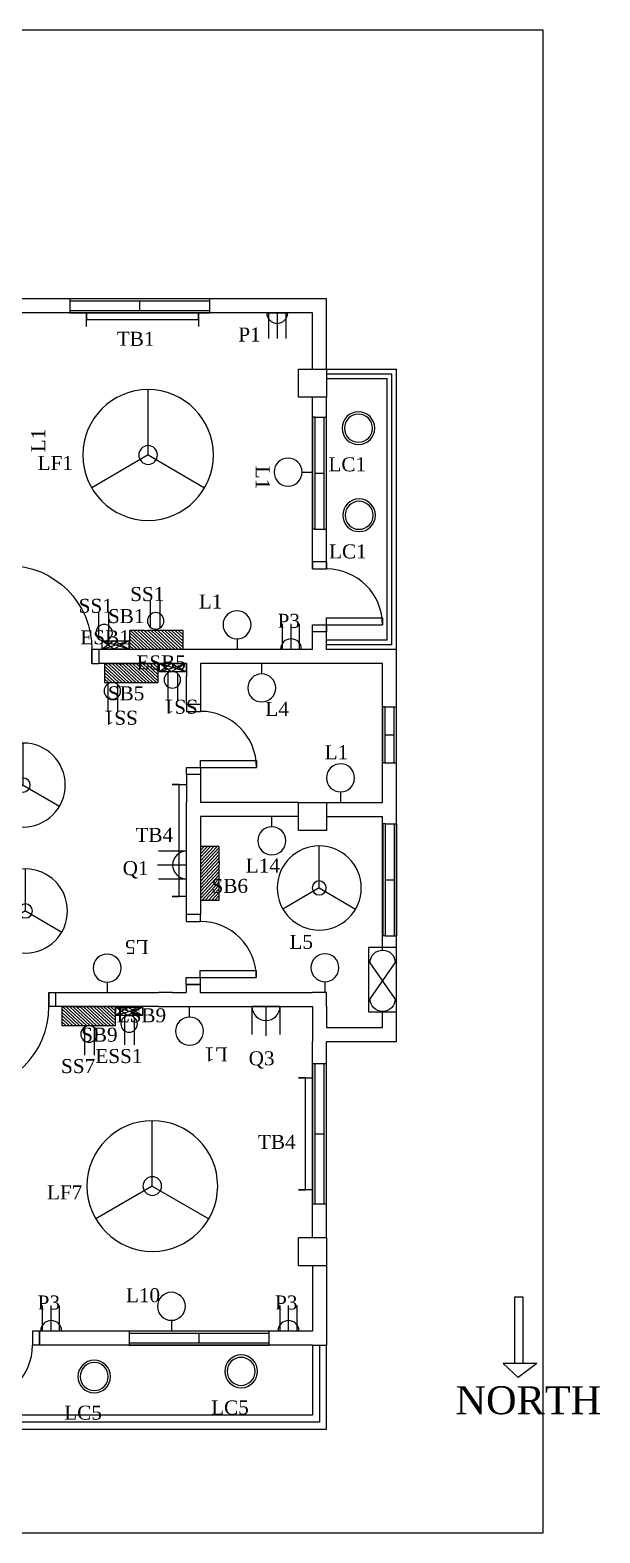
# Model space of a CAD drawing. Header units: inches. Extents: x -6149 to 7056, y -3395 to 4642.
# Drawn here: x 706 to 950, y 3259 to 3903 of the extents above; entities that cross this region are included whole.
import ezdxf

# ---------------------------------------------------------------- set-up
doc = ezdxf.new("R2010")
doc.units = ezdxf.units.IN
doc.header["$MEASUREMENT"] = 0
doc.linetypes.add('ACAD_ISO02W100', pattern=[15, 12, -3])
for name, color, linetype in [('Bell', 202, 'Continuous'), ('Boundary', 18, 'Continuous'), ('ESB', 25, 'Continuous'), ('Exhaust Fan and Socket', 212, 'Continuous'), ('Fans', 202, 'Continuous'), ('GF_DOOR', 20, 'Continuous'), ('GF_Text', 253, 'Continuous'), ('GF_WIND', 20, 'Continuous'), ('Lights', 212, 'Continuous'), ('PILLAR', 152, 'Continuous'), ('PS(15A)', 13, 'Continuous'), ('PS(20A)', 25, 'Continuous'), ('SB', 15, 'Continuous'), ('text', 250, 'ACAD_ISO02W100'), ('Veranda', 140, 'Continuous')]:
    doc.layers.add(name, color=color, linetype=linetype)
doc.styles.get("Standard").update_dxf_attribs({"font": 'times.ttf', "height": 6})

# ---------------------------------------------------------------- blocks, each defined once
blk = doc.blocks.new('GF_DOOR6')
at = {"layer": 'GF_WIND'}
for p, q in [((-2086.3, 2670.47), (-2026.3, 2670.47)), ((-2086.3, 2664.47), (-2086.3, 2670.47)), ((-2086.3, 2669.47), (-2026.3, 2669.47)), ((-2026.3, 2665.47), (-2086.3, 2665.47)), ((-2056.3, 2669.47), (-2056.3, 2665.47)), ((-2026.3, 2670.47), (-2026.3, 2664.47)), ((-2026.3, 2664.47), (-2086.3, 2664.47))]:
    blk.add_line(p, q, dxfattribs=at)
blk = doc.blocks.new('Toilet_window')
at = {"layer": 'GF_WIND'}
for p, q in [((-2114.5, 2652), (-2114.5, 2676)), ((-2113.5, 2676), (-2114.5, 2676)), ((-2113.5, 2652), (-2113.5, 2676)), ((-2109.5, 2676), (-2113.5, 2676)), ((-2109.5, 2676), (-2109.5, 2652)), ((-2109.5, 2676), (-2108.5, 2676)), ((-2108.5, 2676), (-2108.5, 2652)), ((-2109.5, 2664), (-2113.5, 2664)), ((-2113.5, 2652), (-2114.5, 2652)), ((-2109.5, 2652), (-2113.5, 2652)), ((-2109.5, 2652), (-2108.5, 2652))]:
    blk.add_line(p, q, dxfattribs=at)
blk = doc.blocks.new('kitchen_window')
at = {"layer": 'GF_WIND'}
for p, q in [((-2091, 2588), (-2091, 2636)), ((-2090, 2636), (-2091, 2636)), ((-2090, 2588), (-2090, 2636)), ((-2086, 2636), (-2090, 2636)), ((-2086, 2636), (-2086, 2588)), ((-2086, 2636), (-2085, 2636)), ((-2085, 2636), (-2085, 2588)), ((-2086, 2612), (-2090, 2612)), ((-2090, 2588), (-2091, 2588)), ((-2086, 2588), (-2090, 2588)), ((-2086, 2588), (-2085, 2588))]:
    blk.add_line(p, q, dxfattribs=at)
blk = doc.blocks.new('door_kit_toi')
at = {"layer": 'GF_DOOR'}
for p, q in [((-1236, 2648.5), (-1236, 2672.5)), ((-1236, 2672.5), (-1233, 2672.5)), ((-1233, 2648.5), (-1233, 2672.5)), ((-1260, 2648.5), (-1260, 2642.5)), ((-1260, 2648.5), (-1257, 2648.5)), ((-1257, 2642.5), (-1257, 2648.5)), ((-1233, 2648.5), (-1236, 2648.5)), ((-1233, 2642.5), (-1233, 2648.5)), ((-1233, 2648.5), (-1230, 2648.5)), ((-1230, 2648.5), (-1230, 2642.5)), ((-1260, 2642.5), (-1257, 2642.5)), ((-1230, 2642.5), (-1233, 2642.5))]:
    blk.add_line(p, q, dxfattribs=at)
blk.add_arc((-1233, 2648.5), 24, 90, 180, dxfattribs=at)
blk = doc.blocks.new('GF_DOOR_6')
at = {"layer": 'GF_DOOR'}
for p, q in [((-1358.5, 2842.5), (-1358.5, 2848.5)), ((-1358.5, 2848.5), (-1355.5, 2848.5)), ((-1355.5, 2848.5), (-1355.5, 2842.5)), ((-1319.5, 2848.5), (-1319.5, 2842.5)), ((-1319.5, 2842.5), (-1319.5, 2848.5)), ((-1319.5, 2848.5), (-1316.5, 2848.5)), ((-1316.5, 2842.5), (-1316.5, 2848.5)), ((-1355.5, 2842.5), (-1358.5, 2842.5)), ((-1355.5, 2842.5), (-1355.5, 2806.5)), ((-1355.5, 2842.5), (-1352.5, 2842.5)), ((-1352.5, 2842.5), (-1352.5, 2806.5)), ((-1316.5, 2842.5), (-1319.5, 2842.5)), ((-1352.5, 2806.5), (-1355.5, 2806.5))]:
    blk.add_line(p, q, dxfattribs=at)
blk.add_arc((-1355.5, 2842.5), 36, 270, 0, dxfattribs=at)
blk = doc.blocks.new('ceil light')
at = {"layer": 'Lights'}
for radius in [7, 6]:
    blk.add_circle((-1931, 2584), radius, dxfattribs=at)
blk = doc.blocks.new('SB')
at = {"layer": 'SB'}
for p, q in [((-1913.01, 2670), (-1915, 2668.15)), ((-1911.55, 2670), (-1915, 2666.78)), ((-1910.08, 2670), (-1915, 2665.41)), ((-1908.61, 2670), (-1915, 2664.05)), ((-1907.14, 2670), (-1915, 2662.68)), ((-1905.68, 2670), (-1914.26, 2662)), ((-1904.21, 2670), (-1912.8, 2662)), ((-1902.74, 2670), (-1911.33, 2662)), ((-1901.28, 2670), (-1909.86, 2662)), ((-1899.81, 2670), (-1908.4, 2662)), ((-1898.3, 2670), (-1906.89, 2662)), ((-1896.91, 2670), (-1905.5, 2662)), ((-1895.4, 2670), (-1903.99, 2662)), ((-1893.93, 2670), (-1902.52, 2662)), ((-1892.47, 2670), (-1901.05, 2662)), ((-1898.3, 2670), (-1899.81, 2670)), ((-1892, 2669.07), (-1899.59, 2662)), ((-1892, 2667.7), (-1898.12, 2662)), ((-1892, 2666.34), (-1896.65, 2662)), ((-1892, 2664.97), (-1895.19, 2662)), ((-1892, 2663.6), (-1893.72, 2662))]:
    blk.add_line(p, q, dxfattribs=at)
blk.add_lwpolyline([(-1898.3, 2670), (-1892, 2670), (-1892, 2662), (-1915, 2662), (-1915, 2670), (-1899.81, 2670)], dxfattribs=at)
blk = doc.blocks.new('20A_PS')
at = {"layer": 'PS(20A)'}
for p, q in [((-2032, 2536.5), (-2032, 2548.5)), ((-2026, 2536.5), (-2026, 2549)), ((-2020, 2536.5), (-2020, 2548.5)), ((-2032, 2536.5), (-2020, 2536.5))]:
    blk.add_line(p, q, dxfattribs=at)
blk.add_arc((-2026, 2536.5), 6, 0, 180, dxfattribs=at)
blk = doc.blocks.new('tubelight')
at = {"layer": 'Lights'}
for p, q in [((-1976, 2566), (-1976, 2560)), ((-1976, 2560), (-1976, 2563)), ((-1976, 2563), (-1928, 2563)), ((-1928, 2560), (-1928, 2566)), ((-1928, 2563), (-1928, 2560))]:
    blk.add_line(p, q, dxfattribs=at)
blk = doc.blocks.new('5A Socket')
at = {"layer": 'Exhaust Fan and Socket'}
for p, q in [((-1808.74, 2687.21), (-1820.5, 2687.21)), ((-1808.56, 2683.04), (-1820.5, 2683.04))]:
    blk.add_line(p, q, dxfattribs=at)
blk.add_circle((-1811.5, 2685), 3.54, dxfattribs=at)
blk = doc.blocks.new('light')
at = {"layer": 'Lights'}
blk.add_line((-1959.5, 2586.5), (-1959.5, 2582), dxfattribs=at)
blk.add_circle((-1959.5, 2592.5), 6, dxfattribs=at)
blk = doc.blocks.new('56fan')
at = {"layer": 'Fans'}
for q in [(-2242.5, 2694), (-2266.69, 2651.89), (-2218.31, 2651.89)]:
    blk.add_line((-2242.5, 2666), q, dxfattribs=at)
for radius in [28, 4]:
    blk.add_circle((-2242.5, 2666), radius, dxfattribs=at)
blk = doc.blocks.new('ESB')
at = {"layer": 'ESB'}
for p, q in [((-1915.5, 2667.5), (-1927, 2667.5)), ((-1927, 2667.5), (-1927, 2664)), ((-1927, 2664), (-1920.5, 2667.5)), ((-1927, 2667.5), (-1920.5, 2664)), ((-1927, 2664), (-1915.5, 2667.5)), ((-1915.5, 2664), (-1927, 2667.5)), ((-1920.5, 2667.5), (-1915.5, 2664)), ((-1920.5, 2664), (-1915.5, 2667.5)), ((-1915.5, 2664.5), (-1915.5, 2667.5)), ((-1927, 2664), (-1915.5, 2664)), ((-1915.5, 2664), (-1915.5, 2664.5))]:
    blk.add_line(p, q, dxfattribs=at)
blk = doc.blocks.new('15A_PS')
at = {"layer": 'PS(15A)'}
for p, q in [((-1892, 2485), (-1883, 2485)), ((-1891.16, 2485), (-1891.16, 2474)), ((-1887.5, 2485), (-1887.5, 2474)), ((-1883.84, 2485), (-1883.84, 2474))]:
    blk.add_line(p, q, dxfattribs=at)
blk.add_arc((-1887.5, 2485), 4.5, 180, 0, dxfattribs=at)
blk = doc.blocks.new('36fan')
at = {"layer": 'Fans'}
for q in [(-2109, 2690), (-2124.57, 2662.96), (-2093.43, 2662.96)]:
    blk.add_line((-2109, 2672), q, dxfattribs=at)
for radius in [18, 3]:
    blk.add_circle((-2109, 2672), radius, dxfattribs=at)
blk = doc.blocks.new('Exhaust fan')
at = {"layer": 'Exhaust Fan and Socket'}
for p, q in [((-2052.89, 2734.5), (-2042.11, 2750)), ((-2042.11, 2734.5), (-2052.89, 2750))]:
    blk.add_line(p, q, dxfattribs=at)
blk.add_lwpolyline([(-2053.5, 2756.5), (-2041.5, 2756.5), (-2041.5, 2729), (-2053.5, 2729)], close=True, dxfattribs=at)
for centre, start, end in [((-2047.5, 2750), 360, 180), ((-2047.5, 2734.5), 180, 0)]:
    blk.add_arc(centre, 5.39, start, end, dxfattribs=at)

msp = doc.modelspace()

# ---------------------------------------------------------------- linework, layer by layer
for p, q in [((832.93825, 3787.3025), (568.89417, 3787.3025)), ((832.93825, 3757.3025), (832.93825, 3787.3025)), ((826.93825, 3781.3025), (688.89417, 3781.3025)), ((826.93825, 3780.66486), (826.93825, 3781.3025)), ((826.93825, 3757.3025), (826.93825, 3780.66486)), ((832.93825, 3757.3025), (862.95617, 3757.3025)), ((862.95617, 3637.27543), (862.95617, 3757.3025)), ((826.92514, 3720.14282), (826.93825, 3745.3025)), ((832.89417, 3671.66486), (832.89417, 3745.3025)), ((826.92514, 3713.14527), (826.92514, 3720.14282)), ((826.90822, 3671.66486), (826.92514, 3713.14527)), ((832.89417, 3637.21349), (832.89417, 3650.66486)), ((826.89417, 3637.21593), (826.89843, 3647.66486)), ((862.95895, 3641.21349), (862.95617, 3641.21349)), ((862.95895, 3639.21349), (862.95617, 3639.21349)), ((862.95895, 3637.21349), (862.95617, 3637.66486)), ((736.89417, 3637.21593), (735.39417, 3637.21593)), ((735.39417, 3637.21593), (735.39417, 3631.21593)), ((736.89417, 3631.21593), (735.39417, 3631.21593)), ((746.89417, 3637.21593), (736.89417, 3637.21593)), ((746.89417, 3631.21593), (736.89417, 3631.21593)), ((772.89417, 3637.21593), (746.89417, 3637.21593)), ((772.89417, 3631.21593), (746.89417, 3631.21593)), ((778.89417, 3637.21593), (772.89417, 3637.21593)), ((772.89417, 3631.21349), (772.89417, 3625.66486)), ((826.89417, 3637.21593), (778.89417, 3637.21593)), ((826.89417, 3631.21349), (778.89417, 3631.21349)), ((778.89417, 3631.21349), (778.89417, 3625.66486)), ((832.89417, 3631.21349), (826.89417, 3631.21349)), ((862.95895, 3637.21349), (832.89417, 3637.21349)), ((862.95895, 3637.21349), (832.89417, 3637.21349)), ((862.95895, 3637.21349), (832.89417, 3637.21349)), ((856.95895, 3631.21349), (832.89417, 3631.21349)), ((856.95895, 3571.66486), (856.95895, 3631.21349)), ((862.95895, 3469.21349), (862.95895, 3637.21349)), ((772.89417, 3613.66486), (772.89417, 3625.66486)), ((778.89417, 3625.66486), (778.89417, 3613.66486)), ((778.89417, 3613.66486), (772.89417, 3613.66486)), ((772.89417, 3583.66486), (772.89417, 3571.66486)), ((778.89417, 3583.66486), (772.89417, 3583.66486)), ((778.89417, 3583.66486), (778.89417, 3571.66486)), ((772.89417, 3523.64787), (772.89417, 3571.66486)), ((820.89417, 3571.66486), (778.89417, 3571.66486)), ((832.89417, 3571.66486), (856.95895, 3571.66486)), ((820.89417, 3565.66486), (778.89417, 3565.66486)), ((778.89417, 3565.66486), (778.89417, 3523.64787)), ((832.89417, 3565.66486), (856.95895, 3565.66486)), ((856.95895, 3508.38516), (856.95895, 3565.66486)), ((778.89417, 3523.64787), (772.89417, 3523.64787)), ((716.89417, 3484.16486), (716.89417, 3490.16486)), ((716.89417, 3490.16486), (760.89417, 3490.16486)), ((766.89417, 3490.16486), (760.89417, 3490.16486)), ((766.89417, 3490.16486), (772.81512, 3490.16486)), ((772.81512, 3493.67304), (778.81512, 3493.67304)), ((772.81512, 3493.67304), (772.81512, 3490.16486)), ((778.81512, 3493.67304), (778.81512, 3490.16486)), ((778.81512, 3490.16486), (826.95895, 3490.16486)), ((832.95895, 3490.16486), (826.95895, 3490.16486)), ((832.95895, 3484.16486), (832.95895, 3490.16486)), ((760.89417, 3484.16486), (716.89417, 3484.16486)), ((760.89417, 3484.16486), (826.95895, 3484.16486)), ((826.95895, 3484.16486), (826.95895, 3475.21349)), ((832.95895, 3484.16486), (832.95895, 3475.21349)), ((856.95895, 3475.21349), (856.95895, 3482.11483)), ((826.95895, 3475.21349), (826.95895, 3469.21349)), ((832.95895, 3475.21349), (856.95895, 3475.21349)), ((826.95895, 3385.21349), (826.95895, 3469.21349)), ((832.95895, 3385.21349), (832.95895, 3469.21349)), ((832.95895, 3469.21349), (862.95895, 3469.21349)), ((826.95895, 3373.21349), (826.95895, 3345.21349)), ((832.95895, 3373.21349), (832.95895, 3339.21349)), ((826.95895, 3345.21349), (709.89417, 3345.21349)), ((709.89417, 3345.21349), (709.89417, 3339.21349)), ((826.95895, 3339.21349), (709.89417, 3339.21349)), ((826.95895, 3339.21349), (832.95895, 3339.21349)), ((832.95895, 3303.21349), (832.95895, 3339.21349)), ((668.89417, 3303.21349), (832.95895, 3303.21349))]:
    msp.add_line(p, q)
at = {"layer": 'Boundary'}
for p, q in [((925.69122, 3902.5), (232.15078, 3902.5)), ((925.69122, 3307.60561), (925.69122, 3902.5)), ((925.69122, 3258.72432), (925.69122, 3307.60561)), ((232.15078, 3258.72432), (925.69122, 3258.72432))]:
    msp.add_line(p, q, dxfattribs=at)
at = {"layer": 'GF_Text'}
for p, q in [((923.07614, 3331.37004), (908.57614, 3331.37004)), ((915.07614, 3325.37004), (908.57614, 3331.37004)), ((923.07614, 3331.37004), (915.07614, 3325.37004))]:
    msp.add_line(p, q, dxfattribs=at)
msp.add_lwpolyline([(917.07614, 3331.37004), (913.57614, 3331.37004), (913.57614, 3359.87004), (917.07614, 3359.87004)], close=True, dxfattribs=at)
at = {"layer": 'PILLAR'}
for points in [[(832.93825, 3745.3025), (820.93825, 3745.3025), (820.93825, 3757.3025), (832.93825, 3757.3025)], [(832.93825, 3745.3025), (820.93825, 3745.3025), (820.93825, 3757.3025), (832.93825, 3757.3025)], [(832.89417, 3559.66486), (820.89417, 3559.66486), (820.89417, 3571.66486), (832.89417, 3571.66486)], [(832.89417, 3559.66486), (820.89417, 3559.66486), (820.89417, 3571.66486), (832.89417, 3571.66486)], [(832.95895, 3373.21349), (820.95895, 3373.21349), (820.95895, 3385.21349), (832.95895, 3385.21349)], [(832.95895, 3373.21349), (820.95895, 3373.21349), (820.95895, 3385.21349), (832.95895, 3385.21349)]]:
    msp.add_lwpolyline(points, close=True, dxfattribs=at)
at = {"layer": 'Veranda'}
for p, q in [((832.93825, 3755.3025), (860.95617, 3755.3025)), ((832.93825, 3753.3025), (858.95617, 3753.3025)), ((858.95617, 3745.36445), (858.95617, 3753.3025)), ((860.95617, 3745.36445), (860.95617, 3755.3025)), ((858.95617, 3641.21349), (858.95617, 3745.36445)), ((860.95617, 3639.21349), (860.95617, 3745.36445)), ((858.95617, 3641.21349), (832.89417, 3641.21349)), ((860.95617, 3639.21349), (832.89417, 3639.21349)), ((826.95895, 3339.21349), (826.95895, 3309.21349)), ((829.95895, 3339.21349), (829.95895, 3309.21349)), ((826.95895, 3309.21349), (674.89417, 3309.21349)), ((829.95895, 3309.21349), (829.95895, 3306.21349)), ((826.95895, 3306.21349), (674.89417, 3306.21349)), ((829.95895, 3306.21349), (826.95895, 3306.21349))]:
    msp.add_line(p, q, dxfattribs=at)

# ---------------------------------------------------------------- block references
at = {"xscale": -1}
for p in [(-1406.05704, 907.10246), (-1279.2067, 863), (-1405.12597, 853.14211)]:
    msp.add_blockref('36fan', p, dxfattribs=at)
at = {"layer": 'Bell', "xscale": -1}
msp.add_blockref('Exhaust fan', (-1190.54105, 753), dxfattribs=at)
at = {"layer": 'ESB', "xscale": -1}
for p in [(-1178.76873, 973.32204), (-1154.23362, 963.60368), (-1172.90135, 816.44615)]:
    msp.add_blockref('ESB', p, dxfattribs=at)
at = {"layer": 'Exhaust Fan and Socket', "xscale": -1}
for p, rotation in [((3444.69649, 1837.90996), 90), ((3422.61063, 1832.85757), 90), ((-1918.16151, 5435.65397), 270), ((-1943.85507, 5430.92855), 270), ((-1936.67942, 5288.2618), 270), ((-1953.87664, 5283.93423), 270)]:
    msp.add_blockref('5A Socket', p, dxfattribs=dict(at, rotation=rotation))
at = {"layer": 'Fans', "xscale": -1}
for p in [(-1486.04106, 1054.47196), (-1484.24054, 741.32206)]:
    msp.add_blockref('56fan', p, dxfattribs=at)
at = {"layer": 'GF_DOOR', "xscale": -1, "rotation": 180}
msp.add_blockref('GF_DOOR_6', (2051.89416, 6479.71593), dxfattribs=at)
at = {"layer": 'GF_DOOR'}
for p, rotation in [((-1815.60583, 2414.66486), 270), ((-1869.60576, 2353.6647), 270.0000033380496), ((-1869.68488, 2263.67304), 270), ((-550.10583, 5987.66486), 180)]:
    msp.add_blockref('door_kit_toi', p, dxfattribs=dict(at, rotation=rotation))
msp.add_blockref('GF_DOOR_6', (2033.39416, 641.66486), dxfattribs=at)
at = {"layer": 'GF_WIND', "xscale": -1}
for p, rotation in [((2809.19656, 6451.76984), 180), ((3497.42629, 1373.36247), 90), ((2834.57838, 6009.68083), 180)]:
    msp.add_blockref('GF_DOOR6', p, dxfattribs=dict(at, rotation=rotation))
for name, p in [('kitchen_window', (-1258.10583, 1100.66486)), ('Toilet_window', (-1251.54104, 936.66486)), ('kitchen_window', (-1227.90411, 926.43381))]:
    msp.add_blockref(name, p, dxfattribs=at)
at = {"layer": 'Lights', "xscale": -1}
for name, p, rotation in [('tubelight', (2706.04538, 6341.44922), 180), ('light', (3408.92514, 1753.64527), 90), ('light', (2764.64829, 6213.19516), 180), ('tubelight', (-1793.29287, 5507.32329), 270), ('light', (2768.95894, 6147.71349), 180), ('light', (2733.71263, 6066.16486), 180), ('tubelight', (-1739.04105, 5381.71349), 270)]:
    msp.add_blockref(name, p, dxfattribs=dict(at, rotation=rotation))
for name, p in [('ceil light', (-1084.40741, 1147.94583)), ('ceil light', (-1084.126, 1110.64084)), ('light', (-1164.9363, 1055.24461)), ('light', (-1120.57343, 989.66486)), ('light', (-1220.60583, 908.16486)), ('light', (-1127.26881, 908.33668)), ('light', (-1193.07184, 763.30852)), ('ceil light', (-1134.67411, 743.94792)), ('ceil light', (-1197.62598, 741.71222))]:
    msp.add_blockref(name, p, dxfattribs=at)
at = {"layer": 'PS(15A)'}
msp.add_blockref('15A_PS', (2699.25752, 1296.3414), dxfattribs=at)
at = {"layer": 'PS(15A)', "rotation": 180}
for p in [(-1069.79713, 6122.21593), (-1172.62598, 5830.21349), (-1070.86698, 5830.21349)]:
    msp.add_blockref('15A_PS', p, dxfattribs=at)
at = {"layer": 'PS(20A)'}
for p, rotation in [((3309.45142, 5570.80417), 90), ((-1219.04106, 6020.71349), 180)]:
    msp.add_blockref('20A_PS', p, dxfattribs=dict(at, rotation=rotation))
at = {"layer": 'SB', "xscale": -1}
for p in [(-1143.54042, 975.31636), (-1154.26746, 960.96409), (-1172.53592, 814.13359)]:
    msp.add_blockref('SB', p, dxfattribs=at)
at = {"layer": 'SB', "xscale": -1, "rotation": 270}
msp.add_blockref('SB', (-1883.08404, 5444.78436), dxfattribs=at)

# ---------------------------------------------------------------- texts
at = {"layer": 'GF_Text', "insert": (888.18919, 3321.57816), "char_height": 12, "width": 97, "attachment_point": 1}
msp.add_mtext('NORTH', dxfattribs=at)
at = {"layer": 'text', "char_height": 6}
for s, insert, width, attachment_point in [('TB1', (759.16733, 3773.23888), 20.5, 3), ('P1', (799.91558, 3775.08366), 13.5, 2), ('LF1', (724.21833, 3720.0547), 20.5, 3), ('LC1', (849.84641, 3719.47122), 20.5, 3), ('LC1', (850.12783, 3682.16623), 20.5, 3), ('SS1', (763.39743, 3663.91466), 19.6731, 3), ('SS1', (741.31157, 3658.86227), 19.6731, 3), ('L1', (788.27185, 3660.71367), 20.5, 3), ('SB1', (754.88442, 3654.4614), 20.5, 3), ('P3', (816.73221, 3652.44093), 13.5, 2), ('ESB1', (748.58353, 3645.38941), 20.5, 3), ('ESB5', (772.61339, 3634.62789), 20.5, 3), ('SB5', (754.83528, 3621.39737), 20.5, 3), ('L4', (816.77185, 3614.71367), 20.5, 3), ('L1', (842.18694, 3596.14149), 20.5, 3), ('TB4', (767.16733, 3560.74005), 20.5, 3), ('L14', (812.90322, 3547.61107), 20.5, 3), ('Q1', (756.62206, 3546.51749), 14, 3), ('SB6', (799.26846, 3538.90134), 20.5, 3), ('L5', (827.10757, 3514.91321), 20.5, 3), ('ESB9', (764.16697, 3483.4604), 20.5, 3), ('SB9', (743.3663, 3475.15494), 20.5, 3), ('ESS1', (754.00675, 3466.01568), 19.6731, 3), ('Q3', (810.60693, 3465.05267), 14, 3), ('SS7', (733.74924, 3461.708), 19.6731, 3), ('TB4', (819.66733, 3429.23888), 20.5, 3), ('LF7', (728.22793, 3407.59361), 20.5, 3), ('L10', (761.56434, 3363.56745), 20.5, 3), ('P3', (713.90337, 3360.43848), 13.5, 2), ('P3', (815.66237, 3360.43848), 13.5, 2), ('LC5', (799.57972, 3315.4733), 20.5, 3), ('LC5', (736.62785, 3313.2376), 20.5, 3)]:
    msp.add_mtext(s, dxfattribs=dict(at, insert=insert, width=width, attachment_point=attachment_point))
for s, insert, width, attachment_point, rotation in [('L1', (712.36323, 3721.67156), 20.5, 7, 90), ('L1', (802.57027, 3715.8228), 20.5, 7, 270), ('SS1', (763.13755, 3609.64927), 19.6731, 3, 180), ('SS1', (737.44399, 3604.92386), 19.6731, 3, 180), ('L5', (746.58126, 3506.66468), 20.5, 3, 180), ('L1', (780.50449, 3460.6958), 20.5, 3, 180)]:
    msp.add_mtext(s, dxfattribs=dict(at, insert=insert, width=width, attachment_point=attachment_point, rotation=rotation))

doc.saveas('drawing.dxf')
